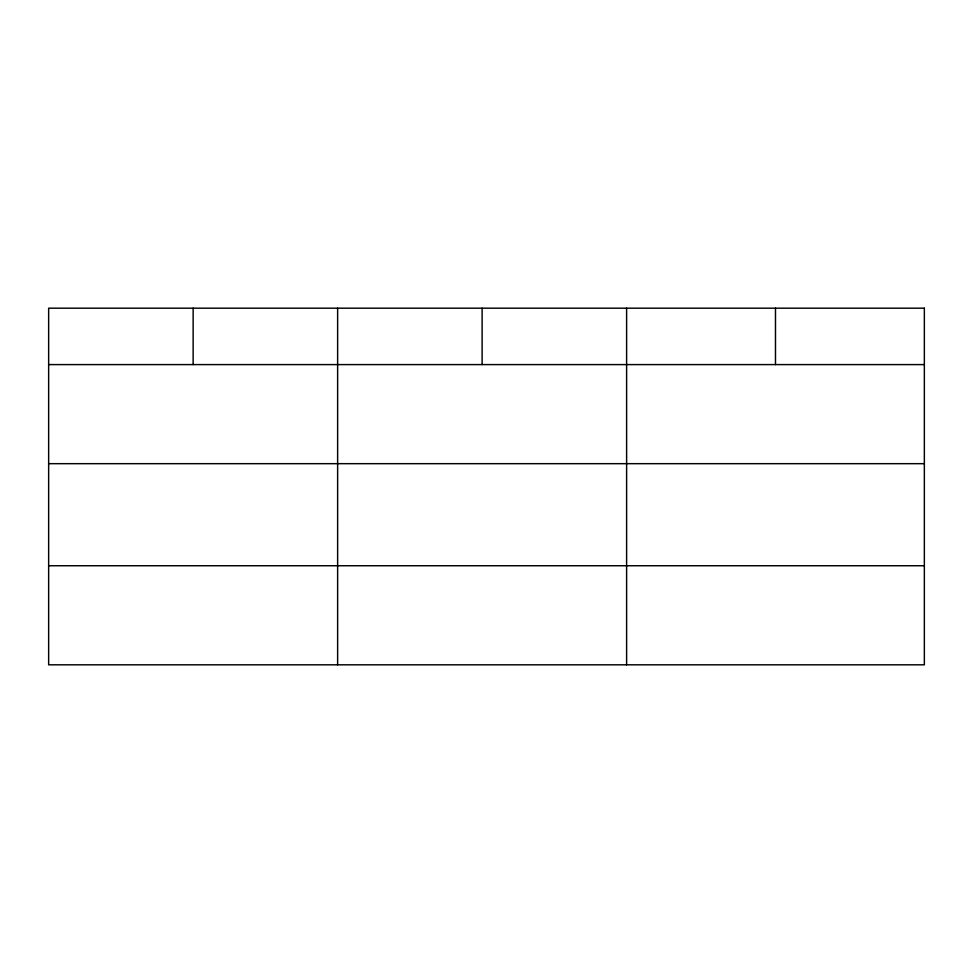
<?xml version="1.0" encoding="UTF-8"?>
<svg xmlns="http://www.w3.org/2000/svg" width="973" height="973" viewBox="0 0 973 973"><rect width="100%" height="100%" fill="white"/><g stroke="black" fill="none" stroke-linecap="round" stroke-linejoin="round"><path stroke-width="1.46" d="M48.65 364.595L924.35 364.595M48.65 463.671L924.35 463.671M48.65 565.739L924.35 565.739M775.481 308.186L775.481 364.595M626.612 308.186L626.612 664.814M482.121 308.186L482.121 364.595M337.631 308.186L337.631 664.814M193.141 308.186L193.141 364.595M924.35 308.186L48.65 308.186L48.65 664.814L924.35 664.814L924.35 308.186"/></g></svg>
